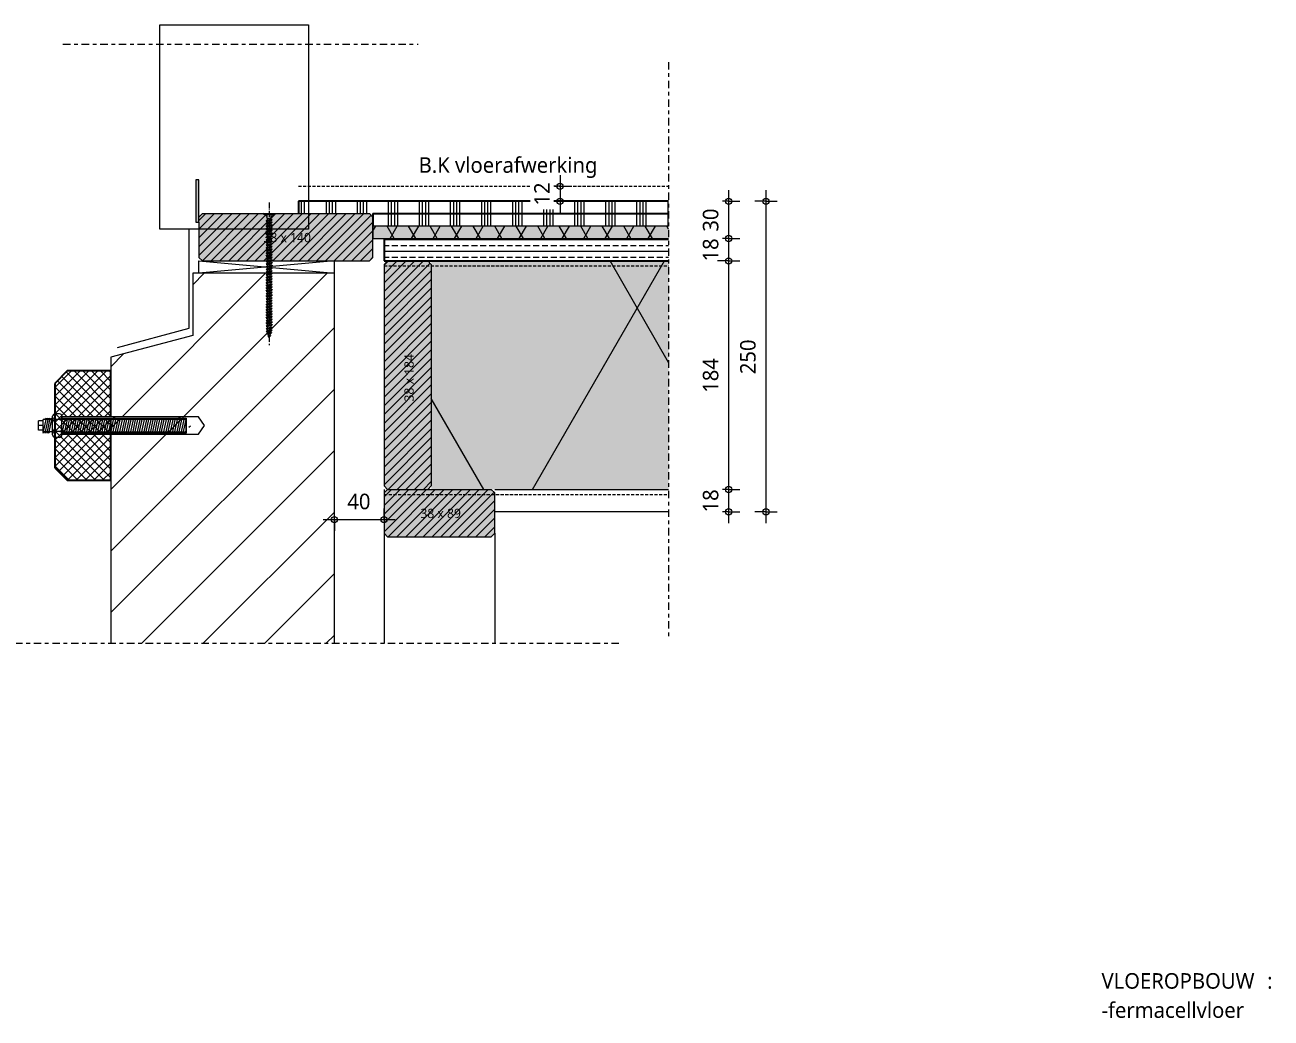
# Model space of a CAD drawing. Header units: millimetres. Extents: x 2927 to 18500, y -7154 to 6447.
# Drawn here: x 15567 to 16570, y 510 to 1310 of the extents above; entities that cross this region are included whole.
import ezdxf

# ---------------------------------------------------------------- set-up
doc = ezdxf.new("R2010")
doc.units = ezdxf.units.MM
for name, pattern in [('Dash', [6.35, 3.175, -3.175]), ('MV_center', [15, 6, -3, 3, -3]), ('MV_hartlijn_staal', [6.6, 5, -0.8, 0, -0.8]), ('MV_hidden', [3.75, 2.5, -1.25])]:
    doc.linetypes.add(name, pattern=pattern)
for name, color, linetype, lineweight in [('A-ANNO-DIMS', 211, 'Continuous', 13), ('A-ANNO-DIMS-5', 211, 'Continuous', 13), ('A-ANNO-NOTE', 131, 'Continuous', 18), ('A-DETL', 90, 'Continuous', 13), ('A-DETL-GENF', 92, 'Continuous', 18), ('A-DETL-MEDM', 33, 'Continuous', 18), ('G-ANNO-REFR', 1, 'Dash', 13), ('G-ANNO-TEXT', 231, 'Continuous', 13)]:
    doc.layers.add(name, color=color, linetype=linetype, lineweight=lineweight)
doc.styles.add('Segoe UI', font='segoeui.ttf', dxfattribs={"height": 7.5})
doc.styles.add('Segoe UI_3', font='segoeui.ttf', dxfattribs={"height": 12.5})
doc.styles.add('Segoe UI_B', font='segoeui.ttf', dxfattribs={"height": 12.5})
doc.dimstyles.new('2_5_mm', dxfattribs={"dimscale": 304.8, "dimtxt": 13.092049, "dimasz": 0.016404, "dimexe": 0.029528, "dimexo": 0.0625, "dimgap": 0.014764, "dimtad": 1, "dimdec": 0, "dimzin": 0, "dimdsep": 46, "dimtxsty": 'Segoe UI_3', "dimblk1": 'DOTBLANK', "dimblk2": 'DOTBLANK', "dimsah": 1, "dimcen": 0.09, "dimdle": 0.029528, "dimazin": 0, "dimtfac": 1, "dimtdec": 4, "dimtix": 1, "dimtmove": 0, "dimatfit": 3, "dimfxl": 0.029528, "dimfxlon": 1, "dimtvp": 1, "dimtfill": 1, "dimtolj": 1, "dimtzin": 0, "dimarcsym": 2})
doc.dimstyles.new('2_5_mm_4', dxfattribs={"dimscale": 304.8, "dimtxt": 13.092049, "dimasz": 0.016404, "dimexe": 0.029528, "dimexo": 0.0625, "dimgap": 0.014764, "dimtad": 1, "dimdec": 0, "dimzin": 0, "dimdsep": 46, "dimtxsty": 'Segoe UI_3', "dimblk1": 'DOTBLANK', "dimblk2": 'DOTBLANK', "dimsah": 1, "dimcen": 0.09, "dimdle": 0.029528, "dimazin": 0, "dimtfac": 1, "dimtdec": 4, "dimtix": 1, "dimtmove": 0, "dimatfit": 3, "dimfxl": 0.029528, "dimfxlon": 1, "dimtvp": 1, "dimtfill": 1, "dimtolj": 1, "dimtzin": 0, "dimarcsym": 2})
picture_1 = doc.add_image_def('image1.jpg', size_in_pixel=(300, 412))
pattern_1 = [(90, (10, 0), (-25, 1e-15), []), (90, (12.5, 0), (-25, 1e-15), []), (90, (15, 0), (-25, 1e-15), []), (90, (17.5, 0), (-25, 1e-15), [])]

# ---------------------------------------------------------------- blocks, each defined once
blk = doc.blocks.new('42_isolatie - Type 1-4084896-Details Domera')
at = {"layer": 'A-DETL-GENF'}
blk.add_hatch(color=256, dxfattribs=at).paths.add_polyline_path([(229.3, 0.8), (229.3, 184.8), (38.3, 184.8), (38.3, 0.8), (89.3, 0.8)])
at = {"layer": 'A-DETL-GENF', "lineweight": 13}
h = blk.add_hatch(dxfattribs=at)
h.set_pattern_fill('FP_24', color=256, style=0, pattern_type=2)
h.set_pattern_definition([(60, (-2126.39, 181.76), (-155.885, 90), []), (120, (-2126.39, 181.76), (-155.885, -90), [])])
h.paths.add_polyline_path([(229.3, 0.8), (229.3, 184.8), (38.3, 184.8), (38.3, 0.8), (89.3, 0.8)])
at = {"layer": 'A-DETL-GENF'}
blk.add_line((89.3, 0.8), (229.3, 0.8), dxfattribs=at)
blk.add_line((89.3, 0.8), (229.3, 0.8), dxfattribs=at)
blk = doc.blocks.new('00 hout-rechthoekig - SLS 38x184-4311490-Details Domera')
at = {"layer": 'A-DETL-GENF'}
blk.add_hatch(color=256, dxfattribs=at).paths.add_polyline_path([(184, -2.8), (181.2, 0), (2.8, 0), (0, -2.8), (0, -35.2), (2.8, -38), (181.2, -38), (184, -35.2)])
at = {"layer": 'A-DETL-MEDM', "lineweight": 13}
h = blk.add_hatch(dxfattribs=at)
h.set_pattern_fill('FP_305', color=256, style=0, pattern_type=2)
h.set_pattern_definition([(135, (1119.942, -15894.46), (-3.5355339, -3.5355339), [])])
h.paths.add_polyline_path([(184, -35.2), (184, -2.8), (181.2, 0), (2.8, 0), (0, -2.8), (0, -35.2), (2.8, -38), (181.2, -38)])
at = {"layer": 'A-DETL-MEDM'}
for p, q in [((0, -2.8), (2.8, 0)), ((2.8, 0), (0, -2.8)), ((2.8, 0), (181.2, 0)), ((181.2, 0), (184, -2.8)), ((181.2, 0), (184, -2.8)), ((2.8, -38), (0, -35.2)), ((0, -35.2), (2.8, -38)), ((2.8, -38), (181.2, -38)), ((184, -35.2), (181.2, -38)), ((181.2, -38), (184, -35.2))]:
    blk.add_line(p, q, dxfattribs=at)
blk = doc.blocks.new('28 chemische ankers met bout 2d - Anker M12-V294-Details Domera')
at = {"layer": 'A-DETL-GENF', "lineweight": 5}
h = blk.add_hatch(dxfattribs=at)
h.set_pattern_fill('FP_352', color=256, style=0, pattern_type=2)
h.set_pattern_definition([(230, (15597.166, 987.262), (-36.4365, 3.187713), [3.81, -41.91]), (175, (15597.166, 987.262), (7.04845, -38.21172), [3.048, -33.528]), (280.451, (15594.13, 987.527), (-29.38857, -35.022944), [3.238, -35.618]), (226.184, (15597.166, 977.1), (-54.21606, 8.40837), [5.715, -62.865]), (276.636, (15592.65, 977.8), (-47.4805, -49.48544), [4.857, -53.427]), (171.184, (15597.166, 977.1), (-47.48106, -49.4846), [4.572, -50.292]), (201, (15592.086, 979.642), (-30.322646, 20.4528), [3.81, -41.91]), (146, (15592.086, 979.642), (-12.3607, -36.83788), [3.048, -33.528]), (251.451, (15589.56, 981.346), (-42.683285, -16.383894), [3.238, -35.618]), (217.5, (15597.166, 987.262), (-0.618067, -16.91082), [1.676, -31.445, 1.676, -32.36, -33.655]), (217.5, (15597.166, 987.262), (-0.618067, -16.91082), [-67.158, 1.676, -31.979]), (187.5, (15597.166, 987.262), (-13.364138, -20.035779), [1.676, -17.729, 1.676, -30.683, -12.827]), (187.5, (15597.166, 987.262), (-13.364138, -20.035779), [-51.765, 1.676, -11.151]), (147.5, (15608.494, 987.262), (-27.118159, 1.146059), [1.676, -11.024, 1.676, -37.948, -52.578]), (147.5, (15608.494, 987.262), (-27.118159, 1.146059), [-52.324, 1.676, -50.902]), (137.5, (15613.574, 987.262), (-29.62579, -5.08507), [1.676, -14.834, 1.676, -24.638, -37.338]), (137.5, (15613.574, 987.262), (-29.62579, -5.08507), [-42.824, 1.676, -35.662])])
h.paths.add_polyline_path([(-67.2, 7), (-110, 7), (-114.7, 0), (-110, -7), (0, -7), (0, -6), (-100, -6), (-100, 6), (0, 6), (0, 7)])
for p, q in [((-110, 7), (-114.7, 0)), ((0, 7), (-110, 7)), ((0, 7), (-110, 7)), ((-100.1, -6), (-97.4, 6)), ((-100, -6), (-100, 6)), ((-100, 6), (0, 6)), ((0, 5), (-100, 5)), ((-100, 5), (-100, -5)), ((-100, -5), (-100, 5)), ((-98.3, -6), (-95.7, 6)), ((-96.5, -6), (-93.9, 6)), ((-94.8, -6), (-92.1, 6)), ((-93, -6), (-90.3, 6)), ((-91.2, -6), (-88.6, 6)), ((-89.4, -6), (-86.8, 6)), ((-87.7, -6), (-85, 6)), ((-85.9, -6), (-83.3, 6)), ((-84.1, -6), (-81.5, 6)), ((-82.4, -6), (-79.7, 6)), ((-80.6, -6), (-77.9, 6)), ((-78.8, -6), (-76.2, 6)), ((-77, -6), (-74.4, 6)), ((-75.3, -6), (-72.6, 6)), ((-73.5, -6), (-70.9, 6)), ((-71.7, -6), (-69.1, 6)), ((-70, -6), (-67.3, 6)), ((-68.2, -6), (-65.5, 6)), ((-66.4, -6), (-63.8, 6)), ((-64.6, -6), (-62, 6)), ((-62.9, -6), (-60.2, 6)), ((-61.1, -6), (-58.5, 6)), ((-59.3, -6), (-56.7, 6)), ((-57.6, -6), (-54.9, 6)), ((-55.8, -6), (-53.1, 6)), ((-54, -6), (-51.4, 6)), ((-52.2, -6), (-49.6, 6)), ((-50.5, -6), (-47.8, 6)), ((-48.7, -6), (-46.1, 6)), ((-46.9, -6), (-44.3, 6)), ((-45.2, -6), (-42.5, 6)), ((-43.4, -6), (-40.7, 6)), ((-41.6, -6), (-39, 6)), ((-39.8, -6), (-37.2, 6)), ((-38.1, -6), (-35.4, 6)), ((-36.3, -6), (-33.7, 6)), ((-34.5, -6), (-31.9, 6)), ((-32.8, -6), (-30.1, 6)), ((-31, -6), (-28.3, 6)), ((-29.2, -6), (-26.6, 6)), ((-27.4, -6), (-24.8, 6)), ((-25.7, -6), (-23, 6)), ((-23.9, -6), (-21.3, 6)), ((-22.1, -6), (-19.5, 6)), ((-20.3, -6), (-17.7, 6)), ((-18.6, -6), (-15.9, 6)), ((-16.8, -6), (-14.2, 6)), ((-15, -6), (-12.4, 6)), ((-13.3, -6), (-10.6, 6)), ((-11.5, -6), (-8.9, 6)), ((-9.7, -6), (-7.1, 6)), ((-7.9, -6), (-5.3, 6)), ((-6.2, -6), (-3.5, 6)), ((-4.4, -6), (-1.8, 6)), ((-2.6, -6), (0, 6)), ((0, 7.5), (0, -7.5)), ((0, 6), (0, 7)), ((0, 7), (0, 5)), ((2, 9.5), (5.5, 9.5)), ((2, 4.7), (5.5, 4.7)), ((7.5, 7.5), (7.5, -7.5)), ((7.5, 5), (15.2, 5)), ((8.1, -6), (10.8, 6)), ((9.7, -6), (12.3, 6)), ((11.2, -6), (13.8, 6)), ((12.7, -6), (15.4, 6)), ((15.2, 5), (15.2, -5)), ((15.2, 3.7), (19, 3.7)), ((19, 3.7), (19, -3.8)), ((-114.7, 0), (-110, -7)), ((-110, -7), (0, -7)), ((-100, -5), (0, -5)), ((0, -6), (-100, -6)), ((0, -6.2), (0, -5)), ((0, -7), (0, -6)), ((2, -4.8), (5.5, -4.8)), ((2, -9.5), (5.5, -9.5)), ((7.5, -5), (15.2, -5)), ((15.2, 0), (19, 0)), ((15.2, -3.8), (19, -3.8))]:
    blk.add_line(p, q, dxfattribs=at)
for centre, radius, start, end in [((-99.2, 7.2), 2.12, 269.9283, 326.0429), ((-97.4, 7.2), 2.12, 269.9283, 326.0429), ((-95.7, 7.2), 2.12, 269.9283, 326.0429), ((-93.9, 7.2), 2.12, 269.9283, 326.0429), ((-92.1, 7.2), 2.12, 269.9283, 326.0429), ((-90.3, 7.2), 2.12, 269.9283, 326.0429), ((-88.6, 7.2), 2.12, 269.9283, 326.0429), ((-86.8, 7.2), 2.12, 269.9283, 326.0429), ((-85, 7.2), 2.12, 269.9283, 326.0429), ((-83.3, 7.2), 2.12, 269.9283, 326.0429), ((-81.5, 7.2), 2.12, 269.9283, 326.0429), ((-79.7, 7.2), 2.12, 269.9283, 326.0429), ((-77.9, 7.2), 2.12, 269.9283, 326.0429), ((-76.2, 7.2), 2.12, 269.9283, 326.0429), ((-74.4, 7.2), 2.12, 269.9283, 326.0429), ((-72.6, 7.2), 2.12, 269.9283, 326.0429), ((-70.8, 7.2), 2.12, 269.9283, 326.0429), ((-69.1, 7.2), 2.12, 269.9283, 326.0429), ((-67.3, 7.2), 2.12, 269.9283, 326.0429), ((-65.5, 7.2), 2.12, 269.9283, 326.0429), ((-63.8, 7.2), 2.12, 269.9283, 326.0429), ((-62, 7.2), 2.12, 269.9283, 326.0429), ((-60.2, 7.2), 2.12, 269.9283, 326.0429), ((-58.4, 7.2), 2.12, 269.9283, 326.0429), ((-56.7, 7.2), 2.12, 269.9283, 326.0429), ((-54.9, 7.2), 2.12, 269.9283, 326.0429), ((-53.1, 7.2), 2.12, 269.9283, 326.0429), ((-51.4, 7.2), 2.12, 269.9283, 326.0429), ((-49.6, 7.2), 2.12, 269.9283, 326.0429), ((-47.8, 7.2), 2.12, 269.9283, 326.0429), ((-46, 7.2), 2.12, 269.9283, 326.0429), ((-44.3, 7.2), 2.12, 269.9283, 326.0429), ((-42.5, 7.2), 2.12, 269.9283, 326.0429), ((-40.7, 7.2), 2.12, 269.9283, 326.0429), ((-39, 7.2), 2.12, 269.9283, 326.0429), ((-37.2, 7.2), 2.12, 269.9283, 326.0429), ((-35.4, 7.2), 2.12, 269.9283, 326.0429), ((-33.6, 7.2), 2.12, 269.9283, 326.0429), ((-31.9, 7.2), 2.12, 269.9283, 326.0429), ((-30.1, 7.2), 2.12, 269.9283, 326.0429), ((-28.3, 7.2), 2.12, 269.9283, 326.0429), ((-26.6, 7.2), 2.12, 269.9283, 326.0429), ((-24.8, 7.2), 2.12, 269.9283, 326.0429), ((-23, 7.2), 2.12, 269.9283, 326.0429), ((-21.2, 7.2), 2.12, 269.9283, 326.0429), ((-19.5, 7.2), 2.12, 269.9283, 326.0429), ((-17.7, 7.2), 2.12, 269.9283, 326.0429), ((-15.9, 7.2), 2.12, 269.9283, 326.0429), ((-14.2, 7.2), 2.12, 269.9283, 326.0429), ((-12.4, 7.2), 2.12, 269.9283, 326.0429), ((-10.6, 7.2), 2.12, 269.9283, 326.0429), ((-8.8, 7.2), 2.12, 269.9283, 326.0429), ((-7.1, 7.2), 2.12, 269.9283, 326.0429), ((-5.3, 7.2), 2.12, 269.9283, 326.0429), ((-3.5, 7.2), 2.12, 269.9283, 326.0429), ((-1.8, 7.2), 2.12, 269.9283, 326.0429), ((2, 7.5), 2, 90, 180), ((2, 6.7), 2, 180, 270), ((2, 2.7), 2, 90, 180), ((5.5, 7.5), 2, 360, 90), ((5.5, 6.7), 2, 270, 0), ((5.5, 2.7), 2, 360, 90), ((9, 7.2), 2.12, 269.9283, 326.0429), ((10.5, 7.2), 2.12, 269.9283, 326.0429), ((12.1, 7.2), 2.12, 269.9283, 326.0429), ((13.6, 7.2), 2.12, 269.9283, 326.0429), ((-98.3, -7.2), 2.12, 89.9283, 146.0429), ((-96.5, -7.2), 2.12, 89.9283, 146.0429), ((-94.8, -7.2), 2.12, 89.9283, 146.0429), ((-93, -7.2), 2.12, 89.9283, 146.0429), ((-91.2, -7.2), 2.12, 89.9283, 146.0429), ((-89.5, -7.2), 2.12, 89.9283, 146.0429), ((-87.7, -7.2), 2.12, 89.9283, 146.0429), ((-85.9, -7.2), 2.12, 89.9283, 146.0429), ((-84.1, -7.2), 2.12, 89.9283, 146.0429), ((-82.4, -7.2), 2.12, 89.9283, 146.0429), ((-80.6, -7.2), 2.12, 89.9283, 146.0429), ((-78.8, -7.2), 2.12, 89.9283, 146.0429), ((-77.1, -7.2), 2.12, 89.9283, 146.0429), ((-75.3, -7.2), 2.12, 89.9283, 146.0429), ((-73.5, -7.2), 2.12, 89.9283, 146.0429), ((-71.7, -7.2), 2.12, 89.9283, 146.0429), ((-70, -7.2), 2.12, 89.9283, 146.0429), ((-68.2, -7.2), 2.12, 89.9283, 146.0429), ((-66.4, -7.2), 2.12, 89.9283, 146.0429), ((-64.7, -7.2), 2.12, 89.9283, 146.0429), ((-62.9, -7.2), 2.12, 89.9283, 146.0429), ((-61.1, -7.2), 2.12, 89.9283, 146.0429), ((-59.3, -7.2), 2.12, 89.9283, 146.0429), ((-57.6, -7.2), 2.12, 89.9283, 146.0429), ((-55.8, -7.2), 2.12, 89.9283, 146.0429), ((-54, -7.2), 2.12, 89.9283, 146.0429), ((-52.2, -7.2), 2.12, 89.9283, 146.0429), ((-50.5, -7.2), 2.12, 89.9283, 146.0429), ((-48.7, -7.2), 2.12, 89.9283, 146.0429), ((-46.9, -7.2), 2.12, 89.9283, 146.0429), ((-45.2, -7.2), 2.12, 89.9283, 146.0429), ((-43.4, -7.2), 2.12, 89.9283, 146.0429), ((-41.6, -7.2), 2.12, 89.9283, 146.0429), ((-39.8, -7.2), 2.12, 89.9283, 146.0429), ((-38.1, -7.2), 2.12, 89.9283, 146.0429), ((-36.3, -7.2), 2.12, 89.9283, 146.0429), ((-34.5, -7.2), 2.12, 89.9283, 146.0429), ((-32.8, -7.2), 2.12, 89.9283, 146.0429), ((-31, -7.2), 2.12, 89.9283, 146.0429), ((-29.2, -7.2), 2.12, 89.9283, 146.0429), ((-27.4, -7.2), 2.12, 89.9283, 146.0429), ((-25.7, -7.2), 2.12, 89.9283, 146.0429), ((-23.9, -7.2), 2.12, 89.9283, 146.0429), ((-22.1, -7.2), 2.12, 89.9283, 146.0429), ((-20.4, -7.2), 2.12, 89.9283, 146.0429), ((-18.6, -7.2), 2.12, 89.9283, 146.0429), ((-16.8, -7.2), 2.12, 89.9283, 146.0429), ((-15, -7.2), 2.12, 89.9283, 146.0429), ((-13.3, -7.2), 2.12, 89.9283, 146.0429), ((-11.5, -7.2), 2.12, 89.9283, 146.0429), ((-9.7, -7.2), 2.12, 89.9283, 146.0429), ((-8, -7.2), 2.12, 89.9283, 146.0429), ((-6.2, -7.2), 2.12, 89.9283, 146.0429), ((-4.4, -7.2), 2.12, 89.9283, 146.0429), ((-2.6, -7.2), 2.12, 89.9283, 146.0429), ((-0.9, -7.2), 2.12, 89.9283, 146.0429), ((2, -2.8), 2, 180, 270), ((2, -6.8), 2, 90, 180), ((2, -7.5), 2, 180, 270), ((5.5, -2.8), 2, 270, 0), ((5.5, -6.8), 2, 360, 90), ((5.5, -7.5), 2, 270, 0), ((9.9, -7.2), 2.12, 89.9283, 146.0429), ((11.4, -7.2), 2.12, 89.9283, 146.0429), ((13, -7.2), 2.12, 89.9283, 146.0429), ((14.5, -7.2), 2.12, 89.9283, 146.0429)]:
    blk.add_arc(centre, radius, start, end, dxfattribs=at)
blk = doc.blocks.new('00 hout-rechthoekig - SLS 38x89-V295-Details Domera')
at = {"layer": 'A-DETL-GENF'}
blk.add_hatch(color=256, dxfattribs=at).paths.add_polyline_path([(2.8, -38), (86.2, -38), (89, -35.2), (89, -2.8), (86.2, 0), (2.8, 0), (0, -2.8), (0, -35.2)])
at = {"layer": 'A-DETL-MEDM', "lineweight": 13}
h = blk.add_hatch(dxfattribs=at)
h.set_pattern_fill('FP_353', color=256, style=0, pattern_type=2)
h.set_pattern_definition([(45, (-15856.46, -935.942), (-3.5355339, 3.5355339), [])])
h.paths.add_polyline_path([(2.8, -38), (86.2, -38), (89, -35.2), (89, -2.8), (86.2, 0), (2.8, 0), (0, -2.8), (0, -35.2)])
at = {"layer": 'A-DETL-MEDM'}
for p, q in [((0, -2.8), (2.8, 0)), ((2.8, 0), (0, -2.8)), ((2.8, 0), (86.2, 0)), ((86.2, 0), (89, -2.8)), ((0, -2.8), (0, -35.2)), ((86.2, 0), (89, -2.8)), ((89, -35.2), (89, -2.8)), ((2.8, -38), (0, -35.2)), ((0, -35.2), (2.8, -38)), ((2.8, -38), (86.2, -38)), ((89, -35.2), (86.2, -38)), ((86.2, -38), (89, -35.2))]:
    blk.add_line(p, q, dxfattribs=at)
blk = doc.blocks.new('42_isolatie - Type 1-4084897-Details Domera')
at = {"layer": 'A-DETL-GENF'}
blk.add_hatch(color=256, dxfattribs=at).paths.add_polyline_path([(238.3, 0.8), (238.3, 10.8), (0.3, 10.8), (0.3, 0.8)])
at = {"layer": 'A-DETL-GENF', "lineweight": 13}
h = blk.add_hatch(dxfattribs=at)
h.set_pattern_fill('FP_309', color=256, style=0, pattern_type=2)
h.set_pattern_definition([(60, (-2375.531, 120.812), (-12.99038, 7.5), []), (120, (-2375.531, 120.812), (-12.99038, -7.5), [])])
h.paths.add_polyline_path([(238.3, 0.8), (238.3, 10.8), (0.3, 10.8), (0.3, 0.8)])
at = {"layer": 'A-DETL-GENF'}
for p, q in [((238.3, 10.8), (0.3, 10.8)), ((0.3, 10.8), (0.3, 0.8)), ((238.3, 10.8), (0.3, 10.8)), ((0.3, 0.8), (238.3, 0.8)), ((0.3, 0.8), (238.3, 0.8))]:
    blk.add_line(p, q, dxfattribs=at)
blk = doc.blocks.new('NLRS_00_DI_maskeer - Type 1-4235195-Details Domera')
at = {"layer": 'A-DETL-GENF', "linetype": 'MV_center'}
blk.add_line((-100, 0), (409, 0), dxfattribs=at)
blk = doc.blocks.new('NLRS_00_DI_maskeer - Type 1-4235196-Details Domera')
at = {"layer": 'A-DETL-GENF', "linetype": 'MV_center'}
blk.add_line((362, 0), (-100, 0), dxfattribs=at)
blk = doc.blocks.new('00 hout-rechthoekig - SLS 38x140-V296-Details Domera')
at = {"layer": 'A-DETL-GENF'}
blk.add_hatch(color=256, dxfattribs=at).paths.add_polyline_path([(2.8, -38), (137.2, -38), (140, -35.2), (140, -2.8), (137.2, 0), (2.8, 0), (0, -2.8), (0, -35.2)])
at = {"layer": 'A-DETL-MEDM', "lineweight": 13}
h = blk.add_hatch(dxfattribs=at)
h.set_pattern_fill('FP_354', color=256, style=0, pattern_type=2)
h.set_pattern_definition([(45, (-15707.46, -1157.942), (-3.5355339, 3.5355339), [])])
h.paths.add_polyline_path([(2.8, -38), (137.2, -38), (140, -35.2), (140, -2.8), (137.2, 0), (2.8, 0), (0, -2.8), (0, -35.2)])
at = {"layer": 'A-DETL-MEDM'}
for p, q in [((0, -2.8), (2.8, 0)), ((2.8, 0), (0, -2.8)), ((2.8, 0), (137.2, 0)), ((137.2, 0), (140, -2.8)), ((0, -6.9), (0, -35.2)), ((137.2, 0), (140, -2.8)), ((140, -35.2), (140, -2.8)), ((2.8, -38), (0, -35.2)), ((0, -35.2), (2.8, -38)), ((2.8, -38), (137.2, -38)), ((140, -35.2), (137.2, -38)), ((137.2, -38), (140, -35.2))]:
    blk.add_line(p, q, dxfattribs=at)
blk = doc.blocks.new('28 schroeven 2D - Verzonken schroef 5_0x100mm-3245536-Details Domera')
at = {"layer": 'A-DETL-GENF', "lineweight": 5}
for p, q in [((-4.9, 0), (4.9, 0)), ((-2, -2.4), (-4.9, 0)), ((4.9, 0), (2, -2.4)), ((-4.5, -0.3), (4.5, -0.3)), ((2.5, -4.7), (-2.5, -5.9)), ((-2.5, -5.9), (-1.8, -5.3)), ((2.5, -6.9), (-2.5, -8.1)), ((-2.5, -8.1), (-1.8, -7.4)), ((2.5, -9.1), (-2.5, -10.2)), ((-2.5, -10.2), (-1.8, -9.6)), ((-1.5, -4), (1.5, -3.3)), ((-1.5, -3.6), (-1.5, -95)), ((1.5, -95), (1.5, -3.6)), ((1.8, -5.4), (2.5, -4.7)), ((1.8, -7.5), (2.5, -6.9)), ((1.8, -9.7), (2.5, -9.1)), ((2.5, -11.2), (-2.5, -12.4)), ((-2.5, -12.4), (-1.8, -11.8)), ((2.5, -13.4), (-2.5, -14.6)), ((-2.5, -14.6), (-1.8, -13.9)), ((2.5, -15.6), (-2.5, -16.8)), ((-2.5, -16.8), (-1.8, -16.1)), ((2.5, -17.8), (-2.5, -18.9)), ((-2.5, -18.9), (-1.8, -18.3)), ((2.5, -19.9), (-2.5, -21.1)), ((1.8, -11.9), (2.5, -11.2)), ((1.8, -14.1), (2.5, -13.4)), ((1.8, -16.2), (2.5, -15.6)), ((1.8, -18.4), (2.5, -17.8)), ((1.8, -20.6), (2.5, -19.9)), ((-2.5, -21.1), (-1.8, -20.5)), ((2.5, -22.1), (-2.5, -23.3)), ((-2.5, -23.3), (-1.8, -22.6)), ((2.5, -24.3), (-2.5, -25.4)), ((-2.5, -25.4), (-1.8, -24.8)), ((2.5, -26.4), (-2.5, -27.6)), ((-2.5, -27.6), (-1.8, -27)), ((2.5, -28.6), (-2.5, -29.8)), ((-2.5, -29.8), (-1.8, -29.1)), ((1.8, -22.7), (2.5, -22.1)), ((1.8, -24.9), (2.5, -24.3)), ((1.8, -27.1), (2.5, -26.4)), ((1.8, -29.3), (2.5, -28.6)), ((2.5, -30.8), (-2.5, -31.9)), ((-2.5, -31.9), (-1.8, -31.3)), ((2.5, -33), (-2.5, -34.1)), ((-2.5, -34.1), (-1.8, -33.5)), ((2.5, -35.1), (-2.5, -36.3)), ((-2.5, -36.3), (-1.8, -35.6)), ((2.5, -37.3), (-2.5, -38.5)), ((-2.5, -38.5), (-1.8, -37.8)), ((2.5, -39.5), (-2.5, -40.6)), ((-2.5, -40.6), (-1.8, -40)), ((1.8, -31.4), (2.5, -30.8)), ((1.8, -33.6), (2.5, -33)), ((1.8, -35.8), (2.5, -35.1)), ((1.8, -37.9), (2.5, -37.3)), ((1.8, -40.1), (2.5, -39.5)), ((2.5, -41.6), (-2.5, -42.8)), ((-2.5, -42.8), (-1.8, -42.2)), ((2.5, -43.8), (-2.5, -45)), ((-2.5, -45), (-1.8, -44.3)), ((2.5, -46), (-2.5, -47.1)), ((-2.5, -47.1), (-1.8, -46.5)), ((2.5, -48.1), (-2.5, -49.3)), ((-2.5, -49.3), (-1.8, -48.7)), ((1.8, -42.3), (2.5, -41.6)), ((1.8, -44.4), (2.5, -43.8)), ((1.8, -46.6), (2.5, -46)), ((1.8, -48.8), (2.5, -48.1)), ((2.5, -50.3), (-2.5, -51.5)), ((-2.5, -51.5), (-1.8, -50.8)), ((2.5, -52.5), (-2.5, -53.7)), ((-2.5, -53.7), (-1.8, -53)), ((2.5, -54.7), (-2.5, -55.8)), ((-2.5, -55.8), (-1.8, -55.2)), ((2.5, -56.8), (-2.5, -58)), ((-2.5, -58), (-1.8, -57.4)), ((2.5, -59), (-2.5, -60.2)), ((-2.5, -60.2), (-1.8, -59.5)), ((1.8, -51), (2.5, -50.3)), ((1.8, -53.1), (2.5, -52.5)), ((1.8, -55.3), (2.5, -54.7)), ((1.8, -57.5), (2.5, -56.8)), ((1.8, -59.6), (2.5, -59)), ((2.5, -61.2), (-2.5, -62.3)), ((-2.5, -62.3), (-1.8, -61.7)), ((2.5, -63.3), (-2.5, -64.5)), ((-2.5, -64.5), (-1.8, -63.9)), ((2.5, -65.5), (-2.5, -66.7)), ((-2.5, -66.7), (-1.8, -66)), ((2.5, -67.7), (-2.5, -68.8)), ((-2.5, -68.8), (-1.8, -68.2)), ((2.5, -69.9), (-2.5, -71)), ((1.8, -61.8), (2.5, -61.2)), ((1.8, -64), (2.5, -63.3)), ((1.8, -66.2), (2.5, -65.5)), ((1.8, -68.3), (2.5, -67.7)), ((1.8, -70.5), (2.5, -69.9)), ((-2.5, -71), (-1.8, -70.4)), ((2.5, -72), (-2.5, -73.2)), ((-2.5, -73.2), (-1.8, -72.5)), ((2.5, -74.2), (-2.5, -75.4)), ((-2.5, -75.4), (-1.8, -74.7)), ((2.5, -76.4), (-2.5, -77.5)), ((-2.5, -77.5), (-1.8, -76.9)), ((2.5, -78.5), (-2.5, -79.7)), ((-2.5, -79.7), (-1.8, -79.1)), ((1.8, -72.7), (2.5, -72)), ((1.8, -74.8), (2.5, -74.2)), ((1.8, -77), (2.5, -76.4)), ((1.8, -79.2), (2.5, -78.5)), ((2.5, -80.7), (-2.5, -81.9)), ((-2.5, -81.9), (-1.8, -81.2)), ((2.5, -82.9), (-2.5, -84)), ((-2.5, -84), (-1.8, -83.4)), ((2.5, -85), (-2.5, -86.2)), ((-2.5, -86.2), (-1.8, -85.6)), ((2.5, -87.2), (-2.5, -88.4)), ((-2.5, -88.4), (-1.8, -87.7)), ((2.5, -89.4), (-2.5, -90.6)), ((-2.5, -90.6), (-1.8, -89.9)), ((1.8, -81.3), (2.5, -80.7)), ((1.8, -83.5), (2.5, -82.9)), ((1.8, -85.7), (2.5, -85)), ((1.8, -87.9), (2.5, -87.2)), ((1.8, -90), (2.5, -89.4)), ((2.5, -91.6), (-2.5, -92.7)), ((-2.5, -92.7), (-1.8, -92.1)), ((2.5, -93.7), (-2.5, -94.9)), ((-2.5, -94.9), (-1.8, -94.3)), ((1.8, -95.8), (-1.8, -96.7)), ((-1.8, -96.7), (-1, -96)), ((-1.5, -95), (0, -100)), ((-1, -98.7), (-0.3, -98.1)), ((1, -98.2), (-1, -98.7)), ((0, -100), (1.5, -95)), ((0.3, -98.9), (1, -98.2)), ((1, -96.5), (1.8, -95.8)), ((1.8, -92.2), (2.5, -91.6)), ((1.8, -94.4), (2.5, -93.7))]:
    blk.add_line(p, q, dxfattribs=at)
at = {"layer": 'A-DETL-GENF'}
for p, q in [((-1.5, -3.6), (-1.5, 0)), ((1.5, -3.6), (1.5, 0))]:
    blk.add_line(p, q, dxfattribs=at)
at = {"layer": 'A-DETL-GENF', "linetype": 'MV_hartlijn_staal', "lineweight": 13}
blk.add_line((0, 9.1), (0, -105.9), dxfattribs=at)
at = {"layer": 'A-DETL-GENF', "lineweight": 5}
for centre, start, end in [((-3, -3.6), 360, 50), ((3, -3.6), 130, 180)]:
    blk.add_arc(centre, 1.5, start, end, dxfattribs=at)
for points in [[(-2.5, -5.9), (-1.8, -6.2), (1.8, -5.4)], [(-2.5, -8.1), (-1.8, -8.4), (1.8, -7.5)], [(-2.5, -10.2), (-1.8, -10.5), (1.8, -9.7)], [(-1.8, -5.3), (2.2, -4.5), (2.5, -4.7)], [(-1.8, -7.4), (2.2, -6.6), (2.5, -6.9)], [(-1.8, -9.6), (2.2, -8.8), (2.5, -9.1)], [(-2.5, -12.4), (-1.8, -12.7), (1.8, -11.9)], [(-2.5, -14.6), (-1.8, -14.9), (1.8, -14.1)], [(-2.5, -16.8), (-1.8, -17), (1.8, -16.2)], [(-2.5, -18.9), (-1.8, -19.2), (1.8, -18.4)], [(-1.8, -11.8), (2.2, -11), (2.5, -11.2)], [(-1.8, -13.9), (2.2, -13.1), (2.5, -13.4)], [(-1.8, -16.1), (2.2, -15.3), (2.5, -15.6)], [(-1.8, -18.3), (2.2, -17.5), (2.5, -17.8)], [(-1.8, -20.5), (2.2, -19.7), (2.5, -19.9)], [(-2.5, -21.1), (-1.8, -21.4), (1.8, -20.6)], [(-2.5, -23.3), (-1.8, -23.6), (1.8, -22.7)], [(-2.5, -25.4), (-1.8, -25.7), (1.8, -24.9)], [(-2.5, -27.6), (-1.8, -27.9), (1.8, -27.1)], [(-2.5, -29.8), (-1.8, -30.1), (1.8, -29.3)], [(-1.8, -22.6), (2.2, -21.8), (2.5, -22.1)], [(-1.8, -24.8), (2.2, -24), (2.5, -24.3)], [(-1.8, -27), (2.2, -26.2), (2.5, -26.4)], [(-1.8, -29.1), (2.2, -28.3), (2.5, -28.6)], [(-2.5, -31.9), (-1.8, -32.2), (1.8, -31.4)], [(-2.5, -34.1), (-1.8, -34.4), (1.8, -33.6)], [(-2.5, -36.3), (-1.8, -36.6), (1.8, -35.8)], [(-2.5, -38.5), (-1.8, -38.8), (1.8, -37.9)], [(-2.5, -40.6), (-1.8, -40.9), (1.8, -40.1)], [(-1.8, -31.3), (2.2, -30.5), (2.5, -30.8)], [(-1.8, -33.5), (2.2, -32.7), (2.5, -33)], [(-1.8, -35.6), (2.2, -34.8), (2.5, -35.1)], [(-1.8, -37.8), (2.2, -37), (2.5, -37.3)], [(-1.8, -40), (2.2, -39.2), (2.5, -39.5)], [(-2.5, -42.8), (-1.8, -43.1), (1.8, -42.3)], [(-2.5, -45), (-1.8, -45.3), (1.8, -44.4)], [(-2.5, -47.1), (-1.8, -47.4), (1.8, -46.6)], [(-2.5, -49.3), (-1.8, -49.6), (1.8, -48.8)], [(-1.8, -42.2), (2.2, -41.4), (2.5, -41.6)], [(-1.8, -44.3), (2.2, -43.5), (2.5, -43.8)], [(-1.8, -46.5), (2.2, -45.7), (2.5, -46)], [(-1.8, -48.7), (2.2, -47.9), (2.5, -48.1)], [(-2.5, -51.5), (-1.8, -51.8), (1.8, -51)], [(-2.5, -53.7), (-1.8, -53.9), (1.8, -53.1)], [(-2.5, -55.8), (-1.8, -56.1), (1.8, -55.3)], [(-2.5, -58), (-1.8, -58.3), (1.8, -57.5)], [(-2.5, -60.2), (-1.8, -60.5), (1.8, -59.6)], [(-1.8, -50.8), (2.2, -50), (2.5, -50.3)], [(-1.8, -53), (2.2, -52.2), (2.5, -52.5)], [(-1.8, -55.2), (2.2, -54.4), (2.5, -54.7)], [(-1.8, -57.4), (2.2, -56.6), (2.5, -56.8)], [(-1.8, -59.5), (2.2, -58.7), (2.5, -59)], [(-2.5, -62.3), (-1.8, -62.6), (1.8, -61.8)], [(-2.5, -64.5), (-1.8, -64.8), (1.8, -64)], [(-2.5, -66.7), (-1.8, -67), (1.8, -66.2)], [(-2.5, -68.8), (-1.8, -69.1), (1.8, -68.3)], [(-1.8, -61.7), (2.2, -60.9), (2.5, -61.2)], [(-1.8, -63.9), (2.2, -63.1), (2.5, -63.3)], [(-1.8, -66), (2.2, -65.2), (2.5, -65.5)], [(-1.8, -68.2), (2.2, -67.4), (2.5, -67.7)], [(-1.8, -70.4), (2.2, -69.6), (2.5, -69.9)], [(-2.5, -71), (-1.8, -71.3), (1.8, -70.5)], [(-2.5, -73.2), (-1.8, -73.5), (1.8, -72.7)], [(-2.5, -75.4), (-1.8, -75.7), (1.8, -74.8)], [(-2.5, -77.5), (-1.8, -77.8), (1.8, -77)], [(-2.5, -79.7), (-1.8, -80), (1.8, -79.2)], [(-1.8, -72.5), (2.2, -71.7), (2.5, -72)], [(-1.8, -74.7), (2.2, -73.9), (2.5, -74.2)], [(-1.8, -76.9), (2.2, -76.1), (2.5, -76.4)], [(-1.8, -79.1), (2.2, -78.3), (2.5, -78.5)], [(-2.5, -81.9), (-1.8, -82.2), (1.8, -81.3)], [(-2.5, -84), (-1.8, -84.3), (1.8, -83.5)], [(-2.5, -86.2), (-1.8, -86.5), (1.8, -85.7)], [(-2.5, -88.4), (-1.8, -88.7), (1.8, -87.9)], [(-2.5, -90.6), (-1.8, -90.8), (1.8, -90)], [(-1.8, -81.2), (2.2, -80.4), (2.5, -80.7)], [(-1.8, -83.4), (2.2, -82.6), (2.5, -82.9)], [(-1.8, -85.6), (2.2, -84.8), (2.5, -85)], [(-1.8, -87.7), (2.2, -86.9), (2.5, -87.2)], [(-1.8, -89.9), (2.2, -89.1), (2.5, -89.4)], [(-2.5, -92.7), (-1.8, -93), (1.8, -92.2)], [(-2.5, -94.9), (-1.8, -95.2), (1.8, -94.4)], [(-1.8, -92.1), (2.2, -91.3), (2.5, -91.6)], [(-1.8, -94.3), (2.2, -93.5), (2.5, -93.7)], [(-1.8, -96.7), (-1.3, -96.9), (1, -96.5)], [(-1, -96), (1.6, -95.6), (1.8, -95.8)], [(-1, -98.7), (-0.8, -98.8), (0.3, -98.9)], [(-0.3, -98.1), (1, -98.1), (1, -98.2)]]:
    blk.add_open_spline(points, degree=2, dxfattribs=at)
blk = doc.blocks.new('NLRS_00_DI_maskeer - Type 1-4235197-Details Domera')
at = {"layer": 'A-DETL-GENF', "linetype": 'MV_center'}
blk.add_line((-100, 0), (186, 0), dxfattribs=at)
blk = doc.blocks.new('DIMBLOCK411-Details Domera')
at = {"layer": 'A-ANNO-DIMS-5'}
for p, q in [((15816.5, 911.7), (15816.5, 920.7)), ((15856.5, 911.7), (15856.5, 920.7)), ((15807.5, 911.7), (15865.5, 911.7)), ((15816.5, 911.7), (15816.5, 902.7)), ((15856.5, 911.7), (15856.5, 902.7))]:
    blk.add_line(p, q, dxfattribs=at)
for centre in [(15816.5, 911.7), (15856.5, 911.7)]:
    blk.add_circle(centre, 2.5, dxfattribs=at)
at = {"layer": 'A-ANNO-DIMS-5', "color": 0, "insert": (15826.9, 932.5), "char_height": 12.5, "width": 22.852, "attachment_point": 1, "line_spacing_factor": 1.142579, "style": 'Segoe UI_3', "bg_fill": 3, "box_fill_scale": 1.25, "bg_fill_color": 9, "bg_fill_true_color": 13158600, "bg_fill_transparency": 0}
blk.add_mtext('40', dxfattribs=at)
blk = doc.blocks.new('_DotBlank')
at = {"color": 0, "linetype": 'ByBlock', "lineweight": -2}
blk.add_line((-0.5, 0), (-1, 0), dxfattribs=at)
blk.add_circle((0, 0), 0.5, dxfattribs=at)
blk = doc.blocks.new('DIMBLOCK412-Details Domera')
at = {"layer": 'A-ANNO-DIMS-5'}
for p, q in [((15998.1, 1188.9), (15998.1, 1158.9)), ((15998.1, 1179.9), (15989.1, 1179.9)), ((15998.1, 1179.9), (16007.1, 1179.9)), ((15998.1, 1167.9), (15989.1, 1167.9)), ((15998.1, 1167.9), (16007.1, 1167.9))]:
    blk.add_line(p, q, dxfattribs=at)
for centre in [(15998.1, 1179.9), (15998.1, 1167.9)]:
    blk.add_circle(centre, 2.5, dxfattribs=at)
at = {"layer": 'A-ANNO-DIMS-5', "color": 0, "insert": (15977.3, 1164.4), "char_height": 12.5, "width": 22.852, "attachment_point": 1, "rotation": 90, "line_spacing_factor": 1.142579, "style": 'Segoe UI_3', "bg_fill": 3, "box_fill_scale": 1.25, "bg_fill_color": 9, "bg_fill_true_color": 13158600, "bg_fill_transparency": 0}
blk.add_mtext('12', dxfattribs=at)
blk = doc.blocks.new('DIMBLOCK446-Details Domera')
at = {"layer": 'A-ANNO-DIMS-5'}
for p, q in [((16133.8, 1176.9), (16133.8, 1137.9)), ((16133.8, 1167.9), (16124.8, 1167.9)), ((16133.8, 1167.9), (16142.8, 1167.9)), ((16133.8, 1137.9), (16124.8, 1137.9)), ((16133.8, 1137.9), (16142.8, 1137.9))]:
    blk.add_line(p, q, dxfattribs=at)
for centre in [(16133.8, 1167.9), (16133.8, 1137.9)]:
    blk.add_circle(centre, 2.5, dxfattribs=at)
at = {"layer": 'A-ANNO-DIMS-5', "color": 0, "insert": (16113, 1143.4), "char_height": 12.5, "width": 22.852, "attachment_point": 1, "rotation": 90, "line_spacing_factor": 1.142579, "style": 'Segoe UI_3', "bg_fill": 3, "box_fill_scale": 1.25, "bg_fill_color": 9, "bg_fill_true_color": 13158600, "bg_fill_transparency": 0}
blk.add_mtext('30', dxfattribs=at)
blk = doc.blocks.new('DIMBLOCK447-Details Domera')
at = {"layer": 'A-ANNO-DIMS-5'}
for p, q in [((16133.8, 1137.9), (16124.8, 1137.9)), ((16133.8, 1137.9), (16133.8, 1119.9)), ((16133.8, 1137.9), (16142.8, 1137.9)), ((16133.8, 1119.9), (16124.8, 1119.9)), ((16133.8, 1119.9), (16142.8, 1119.9))]:
    blk.add_line(p, q, dxfattribs=at)
for centre in [(16133.8, 1137.9), (16133.8, 1119.9)]:
    blk.add_circle(centre, 2.5, dxfattribs=at)
at = {"layer": 'A-ANNO-DIMS-5', "color": 0, "insert": (16113, 1119.4), "char_height": 12.5, "width": 22.852, "attachment_point": 1, "rotation": 90, "line_spacing_factor": 1.142579, "style": 'Segoe UI_3', "bg_fill": 3, "box_fill_scale": 1.25, "bg_fill_color": 9, "bg_fill_true_color": 13158600, "bg_fill_transparency": 0}
blk.add_mtext('18', dxfattribs=at)
blk = doc.blocks.new('DIMBLOCK448-Details Domera')
at = {"layer": 'A-ANNO-DIMS-5'}
for p, q in [((16133.8, 1119.9), (16124.8, 1119.9)), ((16133.8, 1119.9), (16133.8, 935.9)), ((16133.8, 1119.9), (16142.8, 1119.9)), ((16133.8, 935.9), (16124.8, 935.9)), ((16133.8, 935.9), (16142.8, 935.9))]:
    blk.add_line(p, q, dxfattribs=at)
for centre in [(16133.8, 1119.9), (16133.8, 935.9)]:
    blk.add_circle(centre, 2.5, dxfattribs=at)
at = {"layer": 'A-ANNO-DIMS-5', "color": 0, "insert": (16113, 1013.7), "char_height": 12.5, "width": 34.277, "attachment_point": 1, "rotation": 90, "line_spacing_factor": 1.142579, "style": 'Segoe UI_3', "bg_fill": 3, "box_fill_scale": 1.25, "bg_fill_color": 9, "bg_fill_true_color": 13158600, "bg_fill_transparency": 0}
blk.add_mtext('184', dxfattribs=at)
blk = doc.blocks.new('DIMBLOCK449-Details Domera')
at = {"layer": 'A-ANNO-DIMS-5'}
for p, q in [((16133.8, 935.9), (16124.8, 935.9)), ((16133.8, 935.9), (16133.8, 908.9)), ((16133.8, 935.9), (16142.8, 935.9)), ((16133.8, 917.9), (16124.8, 917.9)), ((16133.8, 917.9), (16142.8, 917.9))]:
    blk.add_line(p, q, dxfattribs=at)
for centre in [(16133.8, 935.9), (16133.8, 917.9)]:
    blk.add_circle(centre, 2.5, dxfattribs=at)
at = {"layer": 'A-ANNO-DIMS-5', "color": 0, "insert": (16113, 917.4), "char_height": 12.5, "width": 22.852, "attachment_point": 1, "rotation": 90, "line_spacing_factor": 1.142579, "style": 'Segoe UI_3', "bg_fill": 3, "box_fill_scale": 1.25, "bg_fill_color": 9, "bg_fill_true_color": 13158600, "bg_fill_transparency": 0}
blk.add_mtext('18', dxfattribs=at)
blk = doc.blocks.new('DIMBLOCK450-Details Domera')
at = {"layer": 'A-ANNO-DIMS-5'}
for p, q in [((16163.8, 1176.9), (16163.8, 908.9)), ((16163.8, 1167.9), (16154.8, 1167.9)), ((16163.8, 1167.9), (16172.8, 1167.9)), ((16163.8, 917.9), (16154.8, 917.9)), ((16163.8, 917.9), (16172.8, 917.9))]:
    blk.add_line(p, q, dxfattribs=at)
for centre in [(16163.8, 1167.9), (16163.8, 917.9)]:
    blk.add_circle(centre, 2.5, dxfattribs=at)
at = {"layer": 'A-ANNO-DIMS-5', "color": 0, "insert": (16143, 1028.7), "char_height": 12.5, "width": 34.277, "attachment_point": 1, "rotation": 90, "line_spacing_factor": 1.142579, "style": 'Segoe UI_3', "bg_fill": 3, "box_fill_scale": 1.25, "bg_fill_color": 9, "bg_fill_true_color": 13158600, "bg_fill_transparency": 0}
blk.add_mtext('250', dxfattribs=at)

msp = doc.modelspace()

# ---------------------------------------------------------------- hatches: boundary and pattern name
at = {"layer": 'A-DETL-GENF'}
msp.add_hatch(color=7, dxfattribs=at).paths.add_polyline_path([(15707.5, 1151.1), (15707.5, 1185.1), (15705, 1185.1), (15705, 1151.1)])
at = {"layer": 'A-DETL-GENF', "lineweight": 13}
h = msp.add_hatch(dxfattribs=at)
h.set_pattern_fill('FP_6', color=253, style=0, pattern_type=2)
h.set_pattern_definition(pattern_1)
h.paths.add_polyline_path([(15787.5, 1157.9), (16085.5, 1157.9), (16085.5, 1167.9), (15787.5, 1167.9)])
h = msp.add_hatch(dxfattribs=at)
h.set_pattern_fill('FP_6', color=253, style=0, pattern_type=2)
h.set_pattern_definition(pattern_1)
h.paths.add_polyline_path([(16085.5, 1147.9), (16085.5, 1157.9), (15847.5, 1157.9), (15847.5, 1147.9)])
h = msp.add_hatch(dxfattribs=at)
h.set_pattern_fill('FP_4', color=250, style=0, pattern_type=2)
h.set_pattern_definition([(0, (0, 0), (0, 9.476), []), (0, (0, 4.738), (0, 9.476), [4.738, -2.369])])
h.paths.add_polyline_path([(15856.5, 1119.9), (16085.5, 1119.9), (16085.5, 1137.9), (15856.5, 1137.9)])
h = msp.add_hatch(dxfattribs=at)
h.set_pattern_fill('FP_248', color=250, style=0, pattern_type=2)
h.set_pattern_definition([(45, (0, 0), (-24.74874, 24.74874), [])])
h.paths.add_polyline_path([(15657, 811.9), (15816.5, 811.9), (15816.5, 1109.9), (15702.5, 1109.9), (15702.5, 1059.9), (15636.5, 1042.3), (15636.5, 994.3), (15707.2, 994.3), (15711.9, 987.3), (15707.2, 980.3), (15636.5, 980.3), (15636.5, 811.9)])
h.paths.add_polyline_path([(15664.4, 981.3), (15697.2, 981.3), (15697.2, 993.3), (15636.5, 993.3), (15636.5, 981.3)])
h = msp.add_hatch(dxfattribs=at)
h.set_pattern_fill('FP_12', color=250, style=0, pattern_type=2)
h.set_pattern_definition([(45, (0, 0), (-3.5355339, 3.5355339), []), (135, (0, 0), (-3.5355339, -3.5355339), [])])
h.paths.add_polyline_path([(15636.5, 943.3), (15636.5, 980.3), (15597.2, 980.3), (15597.2, 981.3), (15636.5, 981.3), (15636.5, 993.3), (15597.2, 993.3), (15597.2, 994.3), (15636.5, 994.3), (15636.5, 1031.3), (15601.5, 1031.3), (15591.5, 1021.3), (15591.5, 953.3), (15601.5, 943.3)])

# ---------------------------------------------------------------- linework, layer by layer
at = {"layer": 'A-DETL', "lineweight": 18}
for p, q in [((15707.5, 1185.1), (15705, 1185.1)), ((15705, 1185.1), (15705, 1151.1)), ((15707.5, 1151.1), (15707.5, 1185.1)), ((15699.6, 1065.8), (15699.6, 1145.3)), ((15705, 1151.1), (15707.5, 1151.1)), ((15707.5, 1109.9), (15707.5, 1119.9)), ((15816.5, 1119.9), (15707.5, 1109.9)), ((15707.5, 1119.9), (15816.5, 1109.9)), ((15816.5, 1109.9), (15816.5, 1119.9)), ((15816.5, 1109.9), (15702.5, 1109.9)), ((15702.5, 1109.9), (15702.5, 1059.9)), ((15816.5, 811.9), (15816.5, 1109.9)), ((15641.8, 1050.3), (15699.6, 1065.8)), ((15702.5, 1059.9), (15636.5, 1042.3)), ((15636.5, 1042.3), (15636.5, 1031.3)), ((15636.5, 943.3), (15636.5, 811.9)), ((15856.5, 935.9), (15856.5, 917.9)), ((16085.5, 917.9), (15945.5, 917.9)), ((15856.5, 900.8), (15856.5, 811.9)), ((15945.5, 900.8), (15945.5, 811.9))]:
    msp.add_line(p, q, dxfattribs=at)
at = {"layer": 'A-DETL', "linetype": 'MV_hidden', "lineweight": 18}
for p, q in [((15787.5, 1179.9), (16085.5, 1179.9)), ((15856.5, 1115.9), (16085.5, 1115.9)), ((15856.5, 931.9), (16085.5, 931.9))]:
    msp.add_line(p, q, dxfattribs=at)
at = {"layer": 'A-DETL', "lineweight": 25}
for p, q in [((16085.5, 1167.9), (15787.5, 1167.9)), ((15787.5, 1167.9), (15787.5, 1157.9)), ((15847.5, 1157.9), (15847.5, 1155.1)), ((15847.5, 1157.9), (16085.5, 1157.9)), ((15847.5, 1155.1), (15847.5, 1147.9)), ((15856.5, 1137.9), (15856.5, 1119.9)), ((15856.5, 1119.9), (16085.5, 1119.9)), ((15601.5, 1031.3), (15591.5, 1021.3)), ((15636.5, 1031.3), (15601.5, 1031.3)), ((15636.5, 994.3), (15636.5, 1031.3)), ((15591.5, 1021.3), (15591.5, 953.3)), ((15636.5, 981.3), (15636.5, 993.3)), ((15636.5, 943.3), (15636.5, 980.3)), ((15591.5, 953.3), (15601.5, 943.3)), ((15601.5, 943.3), (15636.5, 943.3))]:
    msp.add_line(p, q, dxfattribs=at)

# ---------------------------------------------------------------- block references
at = {"layer": 'A-DETL-GENF', "linetype": 'MV_center'}
msp.add_blockref('NLRS_00_DI_maskeer - Type 1-4235197-Details Domera', (15698, 1294.4), dxfattribs=at)
for name, p, rotation in [('NLRS_00_DI_maskeer - Type 1-4235196-Details Domera', (16085.5, 917.9), 90), ('NLRS_00_DI_maskeer - Type 1-4235195-Details Domera', (15945.5, 811.9), 180)]:
    msp.add_blockref(name, p, dxfattribs=dict(at, rotation=rotation))
at = {"layer": 'A-DETL-GENF'}
for name, p in [('28 schroeven 2D - Verzonken schroef 5_0x100mm-3245536-Details Domera', (15764, 1157.9)), ('42_isolatie - Type 1-4084897-Details Domera', (15847.2, 1137.1)), ('42_isolatie - Type 1-4084896-Details Domera', (15856.2, 935.1))]:
    msp.add_blockref(name, p, dxfattribs=at)
at = {"layer": 'A-DETL-GENF', "lineweight": 5, "rotation": 180}
msp.add_blockref('28 chemische ankers met bout 2d - Anker M12-V294-Details Domera', (15597.2, 987.3), dxfattribs=at)
at = {"layer": 'A-DETL-MEDM'}
for name, p in [('00 hout-rechthoekig - SLS 38x140-V296-Details Domera', (15707.5, 1157.9)), ('00 hout-rechthoekig - SLS 38x89-V295-Details Domera', (15856.5, 935.9))]:
    msp.add_blockref(name, p, dxfattribs=at)
at = {"layer": 'A-DETL-MEDM', "rotation": 270.0000000000002}
msp.add_blockref('00 hout-rechthoekig - SLS 38x184-4311490-Details Domera', (15894.5, 1119.9), dxfattribs=at)

# ---------------------------------------------------------------- texts
at = {"layer": 'A-ANNO-NOTE', "lineweight": 13, "char_height": 7.5, "attachment_point": 1, "style": 'Segoe UI'}
for s, insert, width in [('38 x 140', (15759.4, 1142.4), 47.3), ('38 x 89', (15885.7, 920.4), 40.485)]:
    msp.add_mtext(s, dxfattribs=dict(at, insert=insert, width=width))
at = {"layer": 'A-ANNO-NOTE', "lineweight": 13, "insert": (15872.8, 1006.7), "char_height": 7.5, "width": 47.3, "attachment_point": 1, "rotation": 90, "style": 'Segoe UI'}
msp.add_mtext('38 x 184', dxfattribs=at)
at = {"layer": 'G-ANNO-TEXT', "color": 7, "char_height": 12.5, "attachment_point": 1}
for s, insert, width, style in [('B.K vloerafwerking', (15884.3, 1203.3), 172.363, 'Segoe UI_3'), ('VLOEROPBOUW', (16433.9, 546.6), 161.54, 'Segoe UI_B'), (':', (16567.2, 546.6), 4.409, 'Segoe UI_3'), ('-fermacellvloer ', (16433.9, 523.1), 146.308, 'Segoe UI_3')]:
    msp.add_mtext(s, dxfattribs=dict(at, insert=insert, width=width, style=style))

# ---------------------------------------------------------------- dimensions: what is measured, and where the dimension line sits
at = {"layer": 'A-ANNO-DIMS'}
dim = msp.add_linear_dim(base=(16133.8, 1137.9), p1=(16142.8, 1167.9), p2=(16124.8, 1137.9), angle=90, dimstyle='2_5_mm_4', override={"dimpost": '<>', "dimfxl": 34.985711}, dxfattribs=at)
dim.commit()
dim.dimension.update_dxf_attribs({"geometry": 'DIMBLOCK446-Details Domera', "text_midpoint": (16122.9, 1152.9)})

# ---------------------------------------------------------------- pictures from other files: only their frames are drawn
at = {"layer": 'G-ANNO-REFR'}
image = msp.add_image(picture_1, insert=(15675.9, 1145.3), size_in_units=(119.8, 164.5), rotation=0, dxfattribs=at)
image.dxf.flags = 7

# ---------------------------------------------------------------- next in the draw order: dimensions: what is measured, and where the dimension line sits
at = {"layer": 'A-ANNO-DIMS'}
for base, p1, p2, dimstyle, override, picture, middle in [((15998.1, 1167.9), (16007.1, 1179.9), (16007.1, 1167.9), '2_5_mm', {"dimpost": '<>', "dimfxl": 12}, 'DIMBLOCK412-Details Domera', (15987.2, 1173.9)), ((16133.8, 1119.9), (16124.8, 1137.9), (16124.8, 1119.9), '2_5_mm_4', {"dimpost": '<>', "dimfxl": 18}, 'DIMBLOCK447-Details Domera', (16122.8, 1128.9))]:
    dim = msp.add_linear_dim(base=base, p1=p1, p2=p2, angle=90, dimstyle=dimstyle, override=override, dxfattribs=at)
    dim.commit()
    dim.dimension.update_dxf_attribs({"geometry": picture, "text_midpoint": middle})
dim = msp.add_linear_dim(base=(15856.5, 911.7), p1=(15816.5, 920.7), p2=(15856.5, 920.7), dimstyle='2_5_mm', override={"dimpost": '<>', "dimfxl": 40}, dxfattribs=at)
dim.commit()
dim.dimension.update_dxf_attribs({"geometry": 'DIMBLOCK411-Details Domera', "text_midpoint": (15836.5, 922.7)})

# ---------------------------------------------------------------- next in the draw order: dimensions: what is measured, and where the dimension line sits
dim = msp.add_linear_dim(base=(16133.8, 935.9), p1=(16124.8, 1119.9), p2=(16124.8, 935.9), angle=90, dimstyle='2_5_mm_4', override={"dimpost": '<>', "dimfxl": 184}, dxfattribs=at)
dim.commit()
dim.dimension.update_dxf_attribs({"geometry": 'DIMBLOCK448-Details Domera', "text_midpoint": (16122.8, 1027.9)})

# ---------------------------------------------------------------- next in the draw order: dimensions: what is measured, and where the dimension line sits
dim = msp.add_linear_dim(base=(16133.8, 917.9), p1=(16124.8, 935.9), p2=(16124.8, 917.9), angle=90, dimstyle='2_5_mm_4', override={"dimpost": '<>', "dimfxl": 18}, dxfattribs=at)
dim.commit()
dim.dimension.update_dxf_attribs({"geometry": 'DIMBLOCK449-Details Domera', "text_midpoint": (16122.8, 926.9)})

# ---------------------------------------------------------------- next in the draw order: dimensions: what is measured, and where the dimension line sits
dim = msp.add_linear_dim(base=(16163.8, 917.9), p1=(16154.8, 1167.9), p2=(16154.8, 917.9), angle=90, dimstyle='2_5_mm_4', override={"dimpost": '<>', "dimfxl": 250}, dxfattribs=at)
dim.commit()
dim.dimension.update_dxf_attribs({"geometry": 'DIMBLOCK450-Details Domera', "text_midpoint": (16152.9, 1042.9)})

doc.saveas('drawing.dxf')
